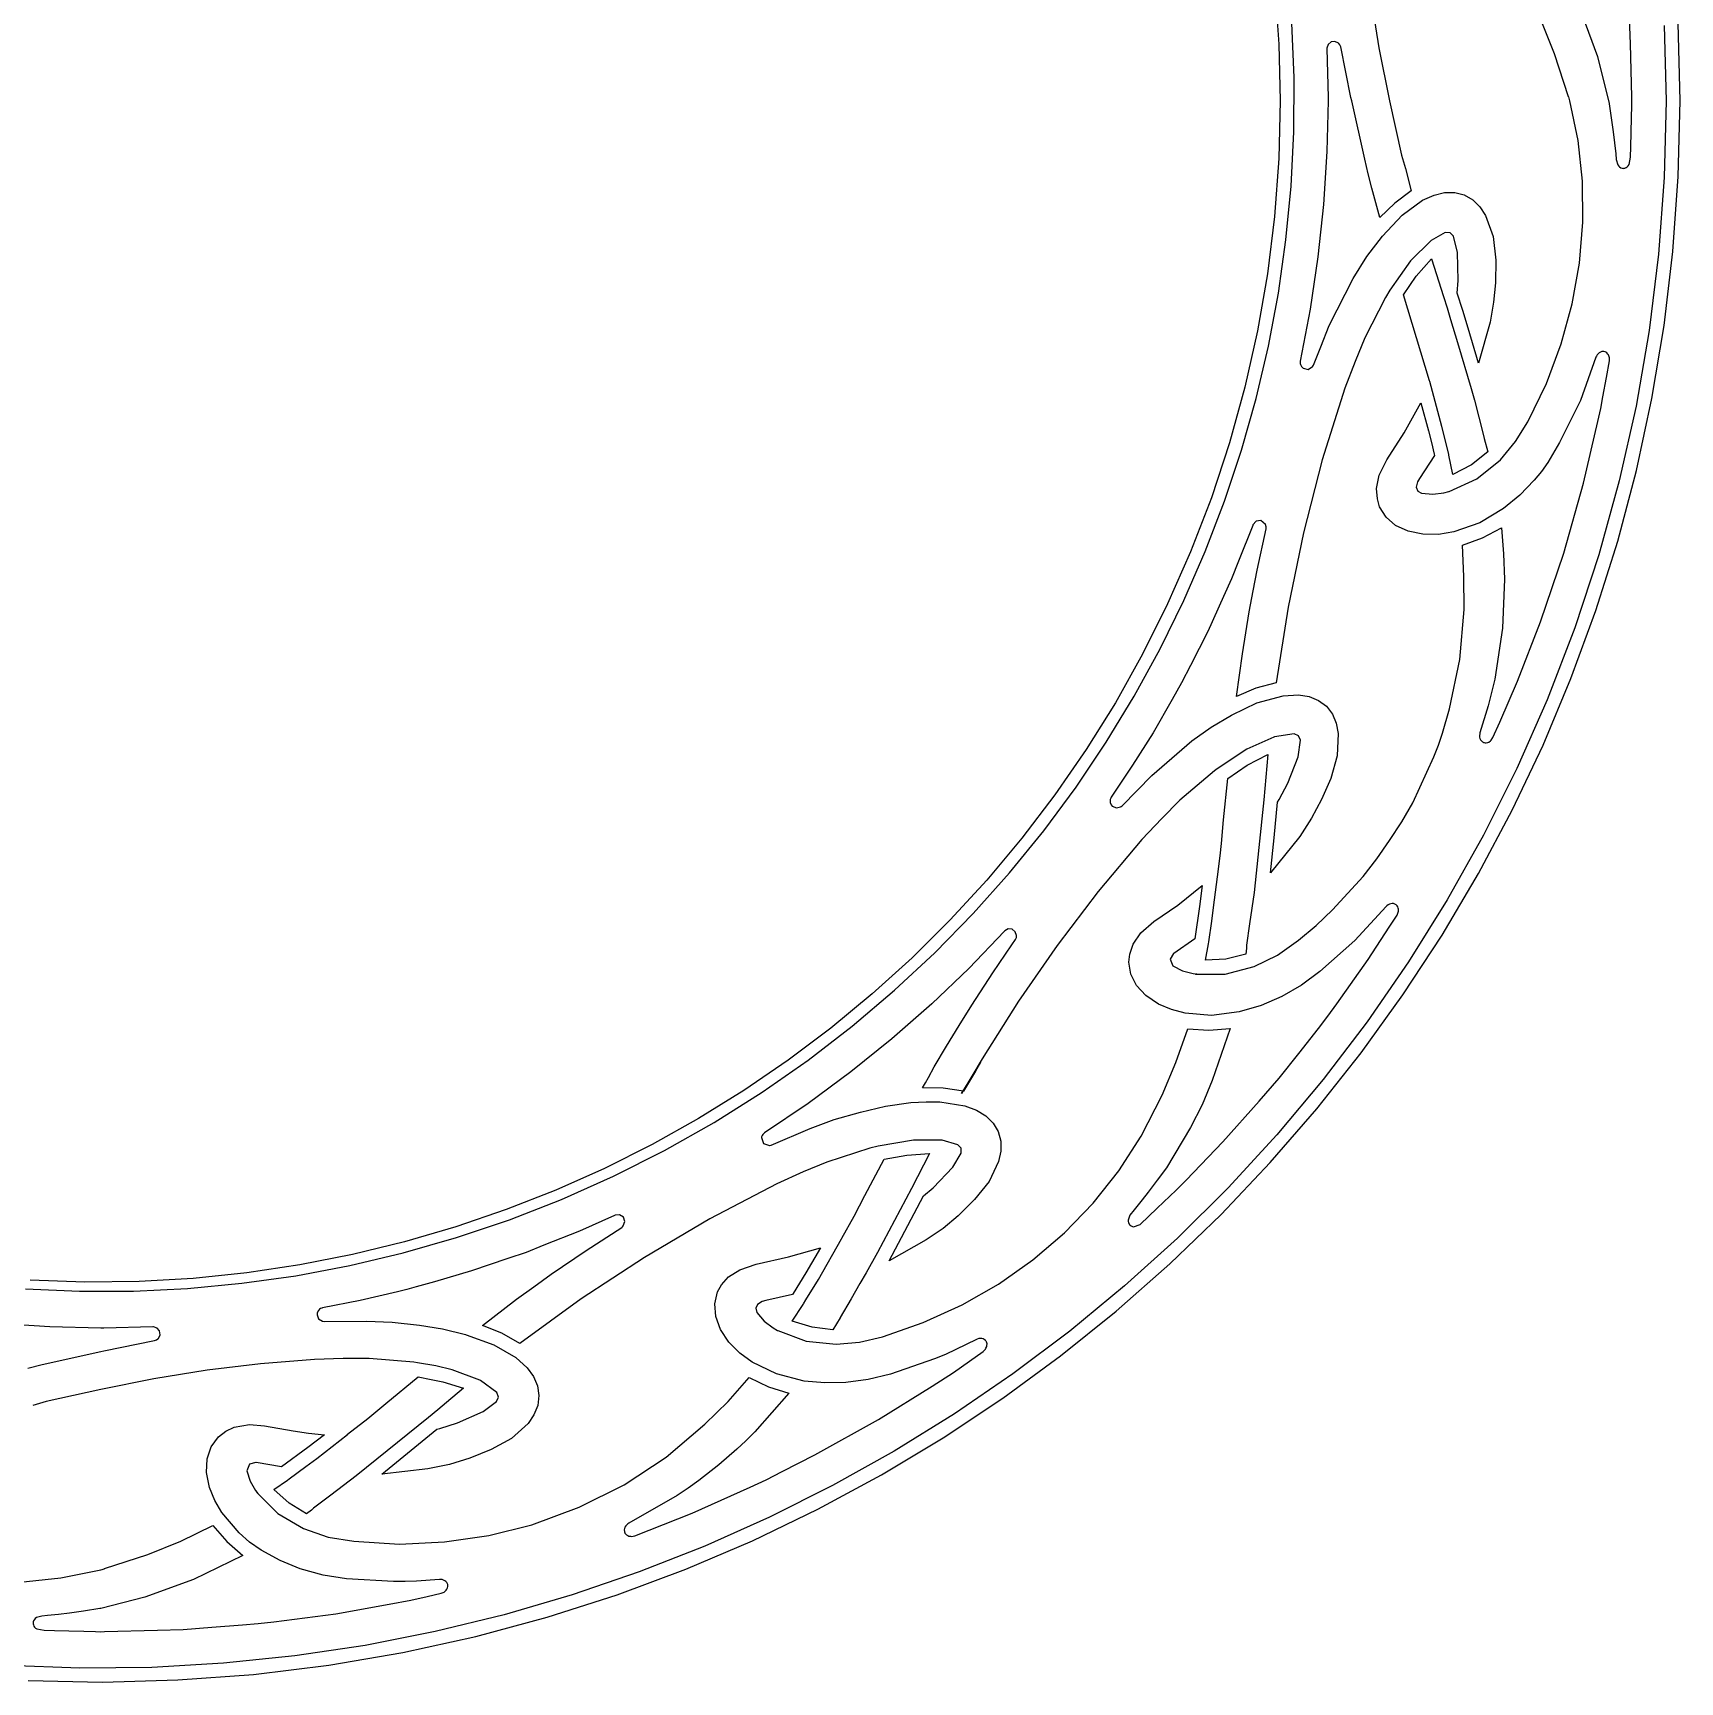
# Model space of a CAD drawing. Extents: x 0 to 238, y 0 to 238.
# Drawn here: x 113.7 to 237.5, y -0.2 to 123.9 of the extents above; entities that cross this region are included whole.
import ezdxf

# ---------------------------------------------------------------- set-up
doc = ezdxf.new("R2010")
doc.units = 0

msp = doc.modelspace()

# ---------------------------------------------------------------- linework, layer by layer
at = {"layer": 'Layer 1'}
for p, q in [((207.06744, 127.246258), (207.367102, 123.032432)), ((214.253403, 126.764184), (214.895547, 122.75402)), ((229.991609, 125.755182), (231.323804, 122.096218)), ((208.515353, 120.504732), (208.345529, 124.604642)), ((228.105714, 122.304528), (227.095844, 124.800498)), ((233.809345, 123.045406), (233.743635, 124.974446)), ((236.357929, 124.423973), (236.491719, 118.7697)), ((237.53874, 118.7697), (237.394147, 124.610374)), ((207.367102, 123.032432), (207.46796, 118.7701)), ((211.076035, 123.005915), (210.988739, 122.727706)), ((211.29936, 123.19339), (211.076035, 123.005915)), ((211.588485, 123.231175), (211.29936, 123.19339)), ((211.852488, 123.107388), (211.588485, 123.231175)), ((211.887301, 123.070855), (211.852488, 123.107388)), ((211.963275, 122.971287), (211.887301, 123.070855)), ((212.021048, 122.816138), (211.963275, 122.971287)), ((212.785754, 119.008448), (212.021048, 122.816138)), ((233.907857, 119.061646), (233.809345, 123.045406)), ((210.988739, 122.727706), (210.981015, 122.684984)), ((210.981015, 122.684984), (211.075506, 119.004184)), ((214.895547, 122.75402), (215.691911, 118.770079)), ((229.162354, 119.049788), (228.105714, 122.304528)), ((231.323804, 122.096218), (232.170622, 118.769578)), ((208.496811, 116.416516), (208.515353, 120.504732)), ((207.46796, 118.7701), (207.359945, 114.409414)), ((211.082172, 118.769175), (210.983027, 114.940105)), ((211.075506, 119.004184), (211.082172, 118.769175)), ((212.846387, 118.76918), (212.785754, 119.008448)), ((213.825469, 114.37642), (212.846387, 118.76918)), ((215.691911, 118.770079), (216.597, 114.678)), ((229.189019, 119.049839), (229.162354, 119.049788)), ((229.26383, 118.76957), (229.189019, 119.049839)), ((229.877089, 115.764538), (229.26383, 118.76957)), ((232.170622, 118.769578), (232.184169, 118.697095)), ((232.184169, 118.697095), (232.37262, 117.475075)), ((233.884896, 117.498144), (233.905633, 118.381217)), ((233.905633, 118.381217), (233.914523, 118.769577)), ((233.914523, 118.769577), (233.907857, 119.061646)), ((236.491719, 118.7697), (236.348425, 112.980556)), ((237.403765, 113.065161), (237.53874, 118.7697)), ((232.37262, 117.475075), (232.521501, 116.421875)), ((233.857701, 116.382804), (233.884896, 117.498144)), ((208.29211, 112.346167), (208.496811, 116.416516)), ((230.200476, 112.713204), (229.877089, 115.764538)), ((232.521501, 116.421875), (232.611335, 115.606112)), ((232.611335, 115.606112), (232.702335, 114.77194)), ((233.830401, 115.301024), (233.857701, 116.382804)), ((207.359945, 114.409414), (207.039106, 110.067068)), ((210.983027, 114.940105), (210.728383, 110.970499)), ((214.097937, 113.27853), (213.825469, 114.37642)), ((216.597, 114.678), (216.900894, 113.67326)), ((216.597, 114.678), (216.597, 114.678)), ((232.702335, 114.77194), (232.744871, 114.338822)), ((232.744871, 114.338822), (232.859676, 113.951653)), ((233.713161, 113.969148), (233.80998, 114.516729)), ((233.80998, 114.516729), (233.830401, 115.301024)), ((214.366384, 112.18117), (214.097937, 113.27853)), ((216.900894, 113.67326), (217.331565, 111.99745)), ((232.859676, 113.951653), (232.931206, 113.849771)), ((232.931206, 113.849771), (232.999244, 113.791309)), ((232.999244, 113.791309), (233.100505, 113.72668)), ((233.100505, 113.72668), (233.185369, 113.702158)), ((233.185369, 113.702158), (233.263776, 113.680043)), ((233.263776, 113.680043), (233.304619, 113.687979)), ((233.304619, 113.687979), (233.334035, 113.684169)), ((233.334035, 113.684169), (233.396993, 113.705886)), ((233.396993, 113.705886), (233.495505, 113.739772)), ((233.495505, 113.739772), (233.575498, 113.799372)), ((233.575498, 113.799372), (233.651577, 113.867514)), ((233.651577, 113.867514), (233.713161, 113.969148)), ((236.348425, 112.980556), (235.922316, 107.215797)), ((237.002733, 107.425534), (237.403765, 113.065161)), ((207.903459, 108.299857), (208.29211, 112.346167)), ((214.974595, 109.98151), (214.366384, 112.18117)), ((217.331565, 111.99745), (216.081596, 111.073057)), ((218.183674, 111.278517), (219.038745, 111.666188)), ((219.038745, 111.666188), (219.832468, 111.862422)), ((219.832468, 111.862422), (220.595231, 111.870722)), ((220.595231, 111.870722), (221.309013, 111.689055)), ((221.309013, 111.689055), (221.955795, 111.315386)), ((230.234832, 109.636921), (230.200476, 112.713204)), ((210.728383, 110.970499), (210.309017, 107.016632)), ((216.081596, 111.073057), (214.974595, 109.98151)), ((216.64011, 110.167292), (218.183674, 111.278517)), ((221.955795, 111.315386), (222.493267, 110.783825)), ((222.493267, 110.783825), (222.920727, 110.126977)), ((207.039106, 110.067068), (206.506965, 105.750731)), ((215.155744, 108.580507), (216.64011, 110.167292)), ((222.920727, 110.126977), (223.490605, 108.543656)), ((229.980998, 106.557044), (230.234832, 109.636921)), ((207.333067, 104.283759), (207.903459, 108.299857)), ((213.98425, 107.043016), (215.155744, 108.580507)), ((218.821936, 108.245703), (217.268375, 106.728575)), ((219.873186, 108.84486), (218.821936, 108.245703)), ((220.242187, 108.834882), (219.873186, 108.84486)), ((220.509331, 108.580136), (220.242187, 108.834882)), ((220.814296, 107.364624), (220.509331, 108.580136)), ((223.490605, 108.543656), (223.696729, 106.787746)), ((210.309017, 107.016632), (209.725582, 103.083626)), ((212.957594, 105.405257), (213.98425, 107.043016)), ((217.268375, 106.728575), (215.719726, 104.525043)), ((217.708885, 105.579932), (218.843944, 106.870634)), ((218.843944, 106.870634), (219.742717, 104.046654)), ((220.853329, 105.236886), (220.814296, 107.364624)), ((223.696729, 106.787746), (223.663709, 105.075786)), ((235.922316, 107.215797), (235.215418, 101.485621)), ((236.34149, 101.85727), (237.002733, 107.425534)), ((206.506965, 105.750731), (205.765044, 101.468069)), ((216.740914, 104.159614), (217.708885, 105.579932)), ((229.439812, 103.494926), (229.980998, 106.557044)), ((206.583141, 100.304044), (207.333067, 104.283759)), ((211.159734, 101.860217), (212.957594, 105.405257)), ((215.719726, 104.525043), (215.398055, 103.966379)), ((220.767621, 104.303276), (220.853329, 105.236886)), ((221.205579, 102.984506), (220.767621, 104.303276)), ((223.663709, 105.075786), (223.524142, 103.609486)), ((209.725582, 103.083626), (208.978727, 99.176605)), ((215.398055, 103.966379), (213.833615, 100.944609)), ((218.706804, 97.691294), (216.740914, 104.159614)), ((219.742717, 104.046654), (220.030843, 103.181215)), ((220.030843, 103.181215), (220.28543, 102.316806)), ((221.594862, 101.665526), (221.205579, 102.984506)), ((223.524142, 103.609486), (223.267653, 102.113146)), ((228.612117, 100.471922), (229.439812, 103.494926)), ((210.519886, 100.257417), (211.159734, 101.860217)), ((220.28543, 102.316806), (220.806556, 100.580016)), ((223.267653, 102.113146), (222.390468, 99.025076)), ((235.425884, 96.366819), (236.34149, 101.85727)), ((205.765044, 101.468069), (204.814865, 97.226748)), ((213.833615, 100.944609), (213.117688, 99.157019)), ((220.806556, 100.580016), (221.837176, 97.134626)), ((222.390468, 99.025076), (221.594862, 101.665526)), ((227.498753, 97.509385), (228.612117, 100.471922)), ((235.215418, 101.485621), (234.229757, 95.800225)), ((205.65589, 96.366886), (206.583141, 100.304044)), ((209.98109, 98.887857), (210.519886, 100.257417)), ((231.218816, 99.479727), (230.042396, 96.221867)), ((231.25257, 99.544116), (231.218816, 99.479727)), ((231.309497, 99.653288), (231.25257, 99.544116)), ((231.379863, 99.738493), (231.309497, 99.653288)), ((231.462715, 99.812613), (231.379863, 99.738493)), ((231.55435, 99.863509), (231.462715, 99.812613)), ((231.651697, 99.897556), (231.55435, 99.863509)), ((231.756875, 99.904894), (231.651697, 99.897556)), ((231.820045, 99.909365), (231.756875, 99.904894)), ((231.900461, 99.888017), (231.820045, 99.909365)), ((231.961621, 99.849395), (231.900461, 99.888017)), ((232.034209, 99.803712), (231.961621, 99.849395)), ((232.113674, 99.713717), (232.034209, 99.803712)), ((232.161395, 99.646447), (232.113674, 99.713717)), ((232.207846, 99.5145), (232.161395, 99.646447)), ((232.229114, 99.440588), (232.207846, 99.5145)), ((232.227316, 99.207755), (232.229114, 99.440588)), ((208.977562, 99.117033), (208.975552, 99.007596)), ((208.975552, 99.007596), (208.99375, 98.935141)), ((208.978727, 99.176605), (208.977562, 99.117033)), ((208.99375, 98.935141), (209.041897, 98.820175)), ((209.041897, 98.820175), (209.069936, 98.782558)), ((209.069936, 98.782558), (209.19522, 98.66278)), ((209.19522, 98.66278), (209.58032, 98.561325)), ((209.58032, 98.561325), (209.912098, 98.781595)), ((209.912098, 98.781595), (209.930617, 98.809899)), ((209.930617, 98.809899), (209.98109, 98.887857)), ((213.117688, 99.157019), (212.324622, 97.137349)), ((232.00278, 97.949275), (232.227316, 99.207755)), ((204.814865, 97.226748), (203.65795, 93.034435)), ((212.324622, 97.137349), (210.639072, 91.756204)), ((218.716645, 97.649604), (218.706804, 97.691294)), ((219.620602, 94.276664), (218.716645, 97.649604)), ((221.837176, 97.134626), (222.072185, 96.242759)), ((226.10056, 94.62867), (227.498753, 97.509385)), ((231.743328, 96.505385), (232.00278, 97.949275)), ((204.553523, 92.478456), (205.65589, 96.366886)), ((216.804928, 93.783221), (218.047068, 96.057111)), ((218.047068, 96.057111), (218.611893, 93.950491)), ((222.072185, 96.242759), (222.401256, 94.966689)), ((230.042396, 96.221867), (228.485576, 93.056357)), ((231.36177, 94.641682), (231.582919, 95.617484)), ((231.582919, 95.617484), (231.743328, 96.505385)), ((234.229757, 95.800225), (232.967359, 90.169808)), ((234.26176, 90.960632), (235.425884, 96.366819)), ((220.080147, 92.497504), (219.620602, 94.276664)), ((222.401256, 94.966689), (222.799533, 93.388019)), ((225.160581, 93.125866), (226.10056, 94.62867)), ((230.28809, 89.999002), (231.36177, 94.641682)), ((203.65795, 93.034435), (202.295821, 88.898797)), ((215.502478, 91.765331), (216.804928, 93.783221)), ((218.611893, 93.950491), (218.847856, 93.064576)), ((218.847856, 93.064576), (219.04943, 92.176728)), ((222.799533, 93.388019), (222.806834, 93.372437)), ((222.806834, 93.372437), (222.807046, 93.370295)), ((222.807046, 93.370295), (223.084487, 92.355525)), ((224.037, 91.7549), (225.160581, 93.125866)), ((228.485576, 93.056357), (227.591248, 91.561987)), ((203.278247, 88.644926), (204.553523, 92.478456)), ((219.070064, 92.085756), (217.953214, 90.346706)), ((219.04943, 92.176728), (219.070064, 92.085756)), ((220.154428, 92.162475), (220.080147, 92.497504)), ((220.163208, 92.11634), (220.154428, 92.162475)), ((220.4543, 90.6593), (220.163208, 92.11634)), ((223.084487, 92.355525), (221.852455, 91.378369)), ((210.639072, 91.756204), (209.231776, 86.274784)), ((214.724883, 89.614346), (214.915193, 90.607665)), ((214.915193, 90.607665), (215.502478, 91.765331)), ((221.852455, 91.378369), (220.454, 90.6593)), ((220.454, 90.6593), (220.4543, 90.6593)), ((222.252017, 90.326284), (224.037, 91.7549)), ((227.111812, 90.87393), (226.580315, 90.234477)), ((227.591248, 91.561987), (227.111812, 90.87393)), ((232.854967, 85.645159), (234.26176, 90.960632)), ((214.78547, 88.813314), (214.724883, 89.614346)), ((217.796397, 90.107306), (217.700639, 89.704268)), ((217.700639, 89.704268), (217.825685, 89.412449)), ((217.953214, 90.346706), (217.796397, 90.107306)), ((217.825685, 89.412449), (218.095214, 89.244669)), ((219.782924, 89.285168), (220.150515, 89.378152)), ((220.150515, 89.378152), (220.168295, 89.385428)), ((220.168295, 89.385428), (222.252017, 90.326284)), ((226.580315, 90.234477), (225.480564, 89.102465)), ((228.79624, 84.743452), (230.28809, 89.999002)), ((232.967359, 90.169808), (231.430249, 84.604566)), ((202.295821, 88.898797), (200.73, 84.8275)), ((201.83227, 84.872469), (203.278247, 88.644926)), ((214.950875, 88.232511), (214.78547, 88.813314)), ((215.430126, 87.446586), (214.950875, 88.232511)), ((218.095214, 89.244669), (218.941304, 89.171761)), ((218.941304, 89.171761), (219.782924, 89.285168)), ((224.263865, 88.097207), (222.491564, 87.023293)), ((225.480564, 89.102465), (224.263865, 88.097207)), ((205.405191, 86.830895), (204.343571, 84.144865)), ((205.425511, 86.861939), (205.405191, 86.830895)), ((205.661185, 87.138413), (205.425511, 86.861939)), ((206.021445, 87.18525), (205.661185, 87.138413)), ((206.377928, 86.891513), (206.021445, 87.18525)), ((206.4284, 86.731552), (206.377928, 86.891513)), ((216.150213, 86.823082), (215.430126, 87.446586)), ((217.084331, 86.385977), (216.150213, 86.823082)), ((222.491564, 87.023293), (220.535775, 86.338287)), ((205.729193, 83.470219), (206.423216, 86.569579)), ((206.423216, 86.569579), (206.426495, 86.641611)), ((206.426495, 86.641611), (206.4284, 86.731552)), ((209.231776, 86.274784), (208.080729, 80.689197)), ((218.205675, 86.159251), (217.084331, 86.385977)), ((219.377904, 86.155342), (218.205675, 86.159251)), ((220.535775, 86.338287), (219.377904, 86.155342)), ((221.172113, 85.350012), (222.691005, 85.890039)), ((222.691005, 85.890039), (224.111053, 86.653012)), ((224.111053, 86.653012), (224.27284, 84.694372)), ((231.211351, 80.42685), (232.854967, 85.645159)), ((200.7296, 84.828), (199.008201, 80.927432)), ((200.217802, 81.167256), (201.83227, 84.872469)), ((200.73, 84.8275), (200.7296, 84.828)), ((221.288388, 82.979232), (221.172113, 85.350012)), ((224.27284, 84.694372), (224.334, 82.776112)), ((227.05594, 79.565142), (228.79624, 84.743452)), ((231.430249, 84.604566), (229.620454, 79.114697)), ((204.343571, 84.144865), (203.814509, 82.801145)), ((205.441609, 81.899059), (205.729193, 83.470219)), ((203.814509, 82.801145), (203.216879, 81.486185)), ((205.134551, 80.336549), (205.441609, 81.899059)), ((221.299073, 80.504142), (221.288388, 82.979232)), ((224.334, 82.776112), (224.196126, 79.094552)), ((199.008201, 80.927432), (197.121604, 77.147633)), ((198.43705, 77.535461), (200.217802, 81.167256)), ((203.216879, 81.486185), (202.029349, 78.852805)), ((208.080729, 80.689197), (207.163932, 74.995549)), ((204.641992, 77.158359), (205.134551, 80.336549)), ((220.972955, 76.731593), (221.299073, 80.504142)), ((225.32823, 75.124482), (227.05594, 79.565142)), ((229.33676, 75.312155), (231.211351, 80.42685)), ((202.029349, 78.852805), (200.714419, 76.280055)), ((224.196126, 79.094552), (223.603152, 75.260672)), ((229.620454, 79.114697), (227.54, 73.7104)), ((197.121604, 77.147633), (195.075689, 73.49139)), ((196.492223, 73.983256), (198.43705, 77.535461)), ((204.189432, 73.960249), (204.641992, 77.158359)), ((200.714419, 76.280055), (200.057971, 74.993005)), ((220.206663, 73.023322), (220.972955, 76.731593)), ((200.057971, 74.993005), (199.346382, 73.735555)), ((205.640777, 74.581056), (204.189432, 73.960249)), ((207.163932, 74.995549), (205.640777, 74.581056)), ((223.603152, 75.260672), (223.109546, 73.263102)), ((223.99784, 72.028932), (225.32823, 75.124482)), ((227.237039, 70.307526), (229.33676, 75.312155)), ((195.075689, 73.49139), (192.876334, 69.961488)), ((194.385529, 70.516812), (196.492223, 73.983256)), ((199.346382, 73.735555), (197.907122, 71.229175)), ((203.861934, 72.591267), (205.703023, 73.491369)), ((205.703023, 73.491369), (207.682824, 74.020687)), ((207.682824, 74.020687), (208.835984, 74.07576)), ((208.835984, 74.07576), (209.64803, 73.950797)), ((209.64803, 73.950797), (210.357566, 73.666343)), ((210.357566, 73.666343), (210.94711, 73.227293)), ((210.94711, 73.227293), (211.399184, 72.63854)), ((223.109546, 73.263102), (222.489485, 71.223302)), ((227.539769, 73.7104), (225.254775, 68.536668)), ((227.54, 73.7104), (227.539769, 73.7104)), ((202.273232, 71.656115), (203.811462, 72.561069)), ((203.811462, 72.561069), (203.861934, 72.591267)), ((211.399184, 72.63854), (211.690638, 71.944038)), ((211.690638, 71.944038), (211.832931, 71.174333)), ((219.679715, 71.202662), (220.206663, 73.023322)), ((223.471214, 70.864092), (223.99784, 72.028932)), ((197.907122, 71.229175), (196.360142, 68.787445)), ((200.820142, 70.619959), (202.273232, 71.656115)), ((206.989767, 70.896147), (204.956936, 69.997239)), ((207.036641, 70.91292), (206.989767, 70.896147)), ((208.524891, 71.15457), (207.036641, 70.91292)), ((208.858758, 71.001407), (208.524891, 71.15457)), ((209.004434, 70.664206), (208.858758, 71.001407)), ((211.832931, 71.174333), (211.743976, 69.49823)), ((219.384076, 70.300664), (219.679715, 71.202662)), ((222.477951, 71.142725), (222.460597, 71.022467)), ((222.460597, 71.022467), (222.470546, 70.910095)), ((222.470546, 70.910095), (222.49393, 70.802484)), ((222.489485, 71.223302), (222.477951, 71.142725)), ((222.49393, 70.802484), (222.541651, 70.707968)), ((222.541651, 70.707968), (222.600272, 70.623343)), ((223.339583, 70.668473), (223.471214, 70.864092)), ((192.876334, 69.961488), (190.529419, 66.560712)), ((192.119176, 67.142302), (194.385529, 70.516812)), ((197.807232, 68.029159), (200.820142, 70.619959)), ((204.956936, 69.997239), (202.739597, 68.525077)), ((204.988665, 68.789375), (206.543852, 69.602979)), ((206.543852, 69.602979), (206.237, 66.1914)), ((208.831088, 69.418693), (209.004434, 70.664206)), ((211.743976, 69.49823), (211.280206, 67.788077)), ((219.033096, 69.42152), (219.384076, 70.300664)), ((222.600272, 70.623343), (222.683016, 70.557555)), ((222.683016, 70.557555), (222.737934, 70.514225)), ((222.737934, 70.514225), (222.772534, 70.50724)), ((222.772534, 70.50724), (222.80322, 70.489782)), ((222.80322, 70.489782), (222.883213, 70.484781)), ((222.883213, 70.484781), (222.969768, 70.479596)), ((222.969768, 70.479596), (223.08595, 70.508775)), ((223.08595, 70.508775), (223.165627, 70.536735)), ((223.165627, 70.536735), (223.278423, 70.619085)), ((223.278423, 70.619085), (223.339583, 70.668473)), ((224.918037, 65.419413), (227.237039, 70.307526)), ((196.360142, 68.787445), (194.762162, 66.378885)), ((202.518448, 68.357048), (199.926988, 66.162128)), ((202.739597, 68.525077), (202.518448, 68.357048)), ((203.538772, 67.800249), (204.988665, 68.789375)), ((208.050323, 67.439816), (208.831088, 69.418693)), ((217.438396, 65.96938), (219.033096, 69.42152)), ((225.254775, 68.536668), (222.750689, 63.523195)), ((189.695373, 63.865899), (192.119176, 67.142302)), ((195.578402, 65.729169), (197.807232, 68.029159)), ((203.216889, 64.678509), (203.538772, 67.800249)), ((207.397671, 66.219316), (208.050323, 67.439816)), ((211.280206, 67.788077), (210.589506, 66.22172)), ((190.529419, 66.560712), (188.040824, 63.291846)), ((194.694654, 66.22366), (194.683755, 66.14935)), ((194.683755, 66.14935), (194.684601, 66.025127)), ((194.684601, 66.025127), (194.696029, 65.979391)), ((194.738142, 66.323625), (194.694654, 66.22366)), ((194.696029, 65.979391), (194.76576, 65.820937)), ((194.762162, 66.378885), (194.738142, 66.323625)), ((194.76576, 65.820937), (194.842685, 65.716049)), ((199.926988, 66.162128), (198.580628, 64.782598)), ((206.237, 66.1914), (205.871099, 62.60267)), ((206.237, 66.1914), (206.237, 66.1914)), ((207.015371, 63.31915), (207.279268, 66.0174)), ((207.279268, 66.0174), (207.397671, 66.219316)), ((210.589506, 66.22172), (209.834957, 64.81299)), ((216.609671, 64.52647), (217.438396, 65.96938)), ((194.842685, 65.716049), (195.148308, 65.580118)), ((195.148308, 65.580118), (195.473858, 65.656926)), ((195.473858, 65.656926), (195.501897, 65.676289)), ((195.501897, 65.676289), (195.578402, 65.729169)), ((198.580628, 64.782598), (197.073008, 63.214768)), ((203.047906, 62.913949), (203.216889, 64.678509)), ((209.834957, 64.81299), (208.948354, 63.4229)), ((215.702435, 63.12358), (216.609671, 64.52647)), ((222.385599, 60.654265), (224.918037, 65.419413)), ((188.040824, 63.291846), (185.416427, 60.157678)), ((187.116327, 60.693774), (189.695373, 63.865899)), ((208.948354, 63.4229), (206.749464, 60.70233)), ((206.749464, 60.70233), (207.015371, 63.31915)), ((222.750689, 63.523195), (220.03531, 58.673675)), ((197.073008, 63.214768), (193.793294, 59.295745)), ((202.959342, 61.966214), (203.047906, 62.913949)), ((205.871099, 62.60267), (205.503296, 59.22868)), ((214.74229, 61.75016), (215.702435, 63.12358)), ((202.457261, 58.086436), (202.831098, 60.975226)), ((202.831098, 60.975226), (202.83258, 60.985885)), ((202.83258, 60.985885), (202.833319, 60.9916)), ((202.833319, 60.9916), (202.959342, 61.966214)), ((213.70533, 60.4243), (214.74229, 61.75016)), ((185.416427, 60.157678), (182.662107, 57.160991)), ((184.384248, 57.632099), (187.116327, 60.693774)), ((199.764127, 58.271049), (201.604097, 59.738479)), ((201.604097, 59.738479), (201.401148, 58.169779)), ((211.40655, 57.92588), (213.70533, 60.4243)), ((219.645574, 56.018533), (222.385599, 60.654265)), ((193.793294, 59.295745), (190.696135, 55.234209)), ((205.503296, 59.22868), (205.174643, 56.86578)), ((215.678766, 58.336486), (215.5811, 58.284746)), ((215.78373, 58.373626), (215.678766, 58.336486)), ((215.888062, 58.385479), (215.78373, 58.373626)), ((215.991124, 58.379711), (215.888062, 58.385479)), ((216.091115, 58.346276), (215.991124, 58.379711)), ((216.151228, 58.326224), (216.091115, 58.346276)), ((216.180963, 58.296277), (216.151228, 58.326224)), ((216.21737, 58.275777), (216.180963, 58.296277)), ((220.03531, 58.673675), (217.116438, 53.9918)), ((182.662107, 57.160991), (179.783743, 54.304572)), ((181.501343, 54.687048), (184.384248, 57.632099)), ((197.960767, 57.035559), (199.764127, 58.271049)), ((201.401148, 58.169779), (201.048791, 55.731459)), ((202.09876, 55.503716), (202.320022, 57.061536)), ((202.320022, 57.061536), (202.457261, 58.086436)), ((210.17468, 56.74276), (211.40655, 57.92588)), ((215.431057, 58.159479), (213.096407, 55.601719)), ((215.486821, 58.206045), (215.431057, 58.159479)), ((215.5811, 58.284746), (215.486821, 58.206045)), ((215.66693, 56.598623), (216.259057, 57.5229)), ((216.259059, 58.216759), (216.21737, 58.275777)), ((216.259057, 57.5229), (216.349845, 57.737106)), ((216.308474, 58.146553), (216.259059, 58.216759)), ((216.347626, 58.033382), (216.308474, 58.146553)), ((216.366036, 57.953042), (216.347626, 58.033382)), ((216.349845, 57.737106), (216.358416, 57.81308)), ((216.358416, 57.81308), (216.366036, 57.953042)), ((186.73116, 56.314163), (184.06236, 53.513063)), ((186.766819, 56.338793), (186.73116, 56.314163)), ((187.025434, 56.473332), (186.766819, 56.338793)), ((187.315829, 56.447759), (187.025434, 56.473332)), ((187.546951, 56.270091), (187.315829, 56.447759)), ((187.646333, 55.996037), (187.546951, 56.270091)), ((187.588878, 55.735634), (187.628451, 55.821711)), ((187.628451, 55.821711), (187.64517, 55.945671)), ((187.64517, 55.945671), (187.646333, 55.996037)), ((196.422524, 55.341177), (196.979978, 56.185151)), ((196.979978, 56.185151), (197.960767, 57.035559)), ((205.174643, 56.86578), (204.940585, 55.25489)), ((208.848, 55.6356), (210.17468, 56.74276)), ((214.09286, 54.171333), (215.66693, 56.598623)), ((216.703808, 51.518669), (219.645574, 56.018533)), ((178.469821, 51.864792), (181.501343, 54.687048)), ((185.866893, 53.163565), (187.287313, 55.292915)), ((187.287313, 55.292915), (187.559462, 55.671538)), ((187.559462, 55.671538), (187.588878, 55.735634)), ((190.696135, 55.234209), (187.786162, 51.036527)), ((196.099517, 53.981549), (196.168879, 54.580892)), ((196.168879, 54.580892), (196.422524, 55.341177)), ((199.445731, 54.620883), (199.19104, 54.194801)), ((199.466051, 54.634929), (199.445731, 54.620883)), ((201.048791, 55.731459), (199.466051, 54.634929)), ((201.84555, 54.13071), (202.073893, 55.35838)), ((202.073893, 55.35838), (202.074105, 55.358645)), ((202.074105, 55.358645), (202.098021, 55.500989)), ((202.098021, 55.500989), (202.09876, 55.503716)), ((204.89084, 54.571233), (203.389326, 54.204897)), ((204.94926, 55.042047), (204.89084, 54.571233)), ((204.940585, 55.25489), (204.94926, 55.042047)), ((207.256475, 54.511603), (208.848, 55.6356)), ((213.096407, 55.601719), (210.452787, 53.271299)), ((179.783743, 54.304572), (176.787216, 51.591205)), ((184.06236, 53.513063), (181.26203, 50.843493)), ((196.24376, 53.071303), (196.099517, 53.981549)), ((199.19104, 54.194801), (199.403302, 53.707906)), ((199.403302, 53.707906), (200.128146, 53.333623)), ((200.128146, 53.333623), (200.914412, 53.116199)), ((203.389326, 54.204897), (201.84555, 54.13071)), ((203.337127, 53.079463), (205.513764, 53.640236)), ((205.513764, 53.640236), (207.256475, 54.511603)), ((211.72404, 50.837493), (214.09286, 54.171333)), ((217.116438, 53.9918), (214.001872, 49.481262)), ((184.271663, 50.732865), (185.866893, 53.163565)), ((196.672603, 52.220039), (196.24376, 53.071303)), ((197.370473, 51.459873), (196.672603, 52.220039)), ((200.914412, 53.116199), (201.198849, 53.068135)), ((201.198849, 53.068135), (201.089424, 53.08615)), ((201.089424, 53.08615), (203.337127, 53.079463)), ((209.082619, 52.24376), (207.604911, 51.390031)), ((210.452787, 53.271299), (209.082619, 52.24376)), ((176.787216, 51.591205), (173.678403, 49.023676)), ((175.29189, 49.171503), (178.469821, 51.864792)), ((187.786162, 51.036527), (185.068008, 46.709068)), ((198.321797, 50.822919), (197.370473, 51.459873)), ((207.604911, 51.390031), (206.036063, 50.718323)), ((213.566147, 47.161121), (216.703808, 51.518669)), ((181.26203, 50.843493), (178.272974, 48.218049)), ((183.322418, 49.202205), (184.271663, 50.732865)), ((199.295942, 50.409501), (198.321797, 50.822919)), ((200.319647, 50.141353), (199.295942, 50.409501)), ((202.307337, 49.970465), (200.319647, 50.141353)), ((204.392477, 50.236849), (202.307337, 49.970465)), ((206.036063, 50.718323), (204.392477, 50.236849)), ((210.344454, 48.989958), (211.062181, 49.910284)), ((211.062181, 49.910284), (211.72404, 50.837493)), ((173.678403, 49.023676), (170.463185, 46.604771)), ((171.969758, 46.613354), (175.29189, 49.171503)), ((182.388306, 47.653185), (183.322418, 49.202205)), ((199.634029, 46.441901), (200.513822, 48.976405)), ((200.513822, 48.976405), (202.108081, 48.8641)), ((202.108081, 48.8641), (203.702272, 48.977359)), ((203.702272, 48.977359), (202.365752, 45.082819)), ((208.873974, 47.117178), (210.344454, 48.989958)), ((214.001872, 49.481262), (210.699412, 45.145756)), ((178.272974, 48.218049), (175.177007, 45.722395)), ((181.460117, 46.098555), (182.388306, 47.653185)), ((210.23844, 42.952341), (213.566147, 47.161121)), ((170.463185, 46.604771), (167.147439, 44.337274)), ((168.505634, 44.196517), (171.969758, 46.613354)), ((181.010837, 45.304063), (181.460117, 46.098555)), ((185.068008, 46.709068), (183.583717, 44.220739)), ((183.718397, 44.441084), (184.921563, 46.437102)), ((184.921563, 46.437102), (184.553122, 45.788556)), ((198.597772, 43.967245), (199.634029, 46.441901)), ((207.388044, 45.257098), (208.873974, 47.117178)), ((175.177007, 45.722395), (171.978352, 43.359791)), ((180.579969, 44.51433), (180.7899, 44.902529)), ((180.7899, 44.902529), (181.010837, 45.304063)), ((184.553122, 45.788556), (183.663979, 44.279716)), ((202.365752, 45.082819), (201.599564, 43.247789)), ((205.880114, 43.512488), (207.388044, 45.257098)), ((210.699412, 45.145756), (207.216856, 40.988972)), ((167.147439, 44.337274), (163.737046, 42.223971)), ((164.901725, 41.927165), (168.505634, 44.196517)), ((177.793219, 43.146346), (179.701186, 43.415126)), ((179.701186, 43.415126), (180.841206, 43.472951)), ((182.130336, 44.506942), (180.579969, 44.51433)), ((180.841206, 43.472951), (181.886106, 43.469248)), ((181.886106, 43.469248), (183.759626, 43.166175)), ((183.663979, 44.279716), (182.130336, 44.506942)), ((183.509984, 44.094994), (183.718397, 44.441084)), ((183.583717, 44.220739), (183.509984, 44.094994)), ((197.022122, 40.889285), (198.597772, 43.967245)), ((203.159464, 40.462018), (205.880114, 43.512488)), ((163.737046, 42.223971), (160.237885, 40.267647)), ((171.978352, 43.359791), (168.68123, 41.133493)), ((173.937105, 42.136201), (175.917966, 42.703616)), ((175.917966, 42.703616), (177.793219, 43.146346)), ((183.759626, 43.166175), (184.636704, 42.836808)), ((184.636704, 42.836808), (185.335498, 42.414816)), ((185.335498, 42.414816), (185.880138, 41.881181)), ((201.599564, 43.247789), (200.726821, 41.545929)), ((206.726533, 38.898779), (210.23844, 42.952341)), ((161.160241, 39.811468), (164.901725, 41.927165)), ((168.522618, 40.949459), (168.475956, 40.832901)), ((168.560287, 41.014164), (168.522618, 40.949459)), ((168.638694, 41.091513), (168.560287, 41.014164)), ((168.68123, 41.133493), (168.638694, 41.091513)), ((169.185956, 40.219426), (172.132782, 41.47415)), ((172.132782, 41.47415), (173.937105, 42.136201)), ((185.880138, 41.881181), (186.256416, 41.247227)), ((186.256416, 41.247227), (186.450124, 40.524278)), ((200.726821, 41.545929), (198.916261, 38.518419)), ((207.216856, 40.988972), (203.562003, 37.014605)), ((160.237885, 40.267647), (156.655834, 38.471088)), ((157.322898, 37.875061), (161.160241, 39.811468)), ((168.475956, 40.832901), (168.469394, 40.786131)), ((168.469394, 40.786131), (168.609651, 40.332635)), ((168.609651, 40.332635), (169.063003, 40.191915)), ((169.063003, 40.191915), (169.095806, 40.199188)), ((169.095806, 40.199188), (169.185956, 40.219426)), ((176.606408, 39.985272), (173.378918, 38.931402)), ((177.24423, 40.131954), (176.606408, 39.985272)), ((179.892375, 40.600549), (177.24423, 40.131954)), ((182.055, 40.5847), (179.892375, 40.600549)), ((183.233003, 40.249675), (182.055, 40.5847)), ((183.485532, 39.985009), (183.233003, 40.249675)), ((183.489596, 39.619219), (183.485532, 39.985009)), ((186.45496, 39.766773), (186.294857, 38.996893)), ((186.450124, 40.524278), (186.45496, 39.766773)), ((195.334992, 38.279984), (197.022122, 40.889285)), ((200.406004, 37.576328), (203.159464, 40.462018)), ((156.655834, 38.471088), (152.996774, 36.837079)), ((173.378918, 38.931402), (171.588888, 38.202011)), ((176.240657, 36.427738), (177.700657, 39.158628)), ((177.700657, 39.158628), (179.389674, 39.469726)), ((179.389674, 39.469726), (181.102957, 39.588969)), ((181.102957, 39.588969), (179.750037, 36.944179)), ((181.373976, 37.003769), (182.841084, 38.5487)), ((182.841084, 38.5487), (183.489596, 39.619219)), ((186.294857, 38.996893), (185.576853, 37.475258)), ((198.916261, 38.518419), (198.223928, 37.571265)), ((203.036272, 35.006886), (206.726533, 38.898779)), ((153.434181, 36.138398), (157.322898, 37.875061)), ((169.613048, 37.311465), (164.571892, 34.663545)), ((171.588888, 38.202011), (169.613048, 37.311465)), ((185.576853, 37.475258), (184.488803, 36.118084)), ((193.401559, 35.849366), (195.334992, 38.279984)), ((198.223928, 37.571265), (197.549587, 36.672916)), ((199.653253, 36.836856), (200.406004, 37.576328)), ((152.996774, 36.837079), (149.266582, 35.368405)), ((149.500449, 34.59989), (153.434181, 36.138398)), ((175.432565, 34.868928), (176.240657, 36.427738)), ((179.750037, 36.944179), (178.043177, 33.748779)), ((178.070403, 31.518865), (180.657203, 36.398945)), ((180.657203, 36.398945), (181.373976, 37.003769)), ((184.488803, 36.118084), (183.244743, 34.902318)), ((197.09237, 36.101078), (196.489343, 35.349041)), ((197.549587, 36.672916), (197.09237, 36.101078)), ((198.230713, 35.478146), (199.653253, 36.836856)), ((203.562003, 37.014605), (199.742654, 33.226346)), ((149.266582, 35.368405), (145.471139, 34.067851)), ((157.414381, 34.93725), (154.783241, 33.74469)), ((157.450788, 34.945505), (157.414381, 34.93725)), ((157.789918, 34.975221), (157.450788, 34.945505)), ((158.074626, 34.788582), (157.789918, 34.975221)), ((158.182639, 34.465742), (158.074626, 34.788582)), ((174.503744, 33.209708), (175.432565, 34.868928)), ((183.244743, 34.902318), (182.115513, 33.95631)), ((191.238709, 33.611429), (193.401559, 35.849366)), ((196.153389, 34.93788), (196.03128, 34.573091)), ((196.489343, 35.349041), (196.153389, 34.93788)), ((196.941173, 34.249476), (198.230713, 35.478146)), ((199.173506, 31.283111), (203.036272, 35.006886)), ((145.471139, 34.067851), (141.616323, 32.938204)), ((145.528061, 33.257943), (149.500449, 34.59989)), ((154.783241, 33.74469), (152.097081, 32.68387)), ((155.287348, 32.28723), (157.949378, 34.03443)), ((157.949378, 34.03443), (158.002495, 34.084189)), ((158.002495, 34.084189), (158.06757, 34.145349)), ((158.06757, 34.145349), (158.182639, 34.465742)), ((164.571892, 34.663545), (159.667255, 31.777103)), ((178.043177, 33.748779), (177.199, 32.1362)), ((182.115513, 33.95631), (180.856663, 33.105975)), ((188.863328, 31.580171), (191.238709, 33.611429)), ((196.03128, 34.573091), (196.038053, 34.483522)), ((196.038053, 34.483522), (196.063978, 34.36607)), ((196.063978, 34.36607), (196.106619, 34.288694)), ((196.106619, 34.288694), (196.146413, 34.217574)), ((196.146413, 34.217574), (196.180909, 34.194293)), ((196.180909, 34.194293), (196.199002, 34.170829)), ((196.199002, 34.170829), (196.258788, 34.141679)), ((196.258788, 34.141679), (196.352432, 34.096021)), ((196.352432, 34.096021), (196.451049, 34.081684)), ((196.451049, 34.081684), (196.941173, 34.249476)), ((141.616323, 32.938204), (137.708014, 31.982247)), ((141.523377, 32.110966), (145.528061, 33.257943)), ((152.097081, 32.68387), (150.754531, 32.151845)), ((152.642988, 30.51127), (155.287348, 32.28723)), ((170.493853, 31.811747), (172.892648, 32.503537)), ((172.892648, 32.503537), (171.805528, 30.610387)), ((172.754451, 30.118179), (174.481731, 33.173019)), ((174.481731, 33.173019), (174.503744, 33.209708)), ((180.856663, 33.105975), (178.070403, 31.518865)), ((199.742654, 33.226346), (195.766608, 29.627888)), ((133.75209, 31.202768), (129.754431, 30.60255)), ((133.442556, 30.39556), (137.492756, 31.157369)), ((137.708014, 31.982247), (133.75209, 31.202768)), ((137.492756, 31.157369), (141.523377, 32.110966)), ((149.390501, 31.678677), (146.655461, 30.751733)), ((150.754531, 32.151845), (149.390501, 31.678677)), ((159.667255, 31.777103), (154.907589, 28.657392)), ((166.831435, 30.850515), (168.056908, 31.269447)), ((168.056908, 31.269447), (170.493853, 31.811747)), ((177.199, 32.1362), (176.322661, 30.60327)), ((177.199, 32.1362), (177.199, 32.1362)), ((186.292303, 29.769591), (188.863328, 31.580171)), ((195.14408, 27.733905), (199.173506, 31.283111)), ((117.569836, 29.905321), (113.464029, 30.050004)), ((121.657425, 29.951041), (117.569836, 29.905321)), ((125.720917, 30.184379), (121.657425, 29.951041)), ((125.308861, 29.440937), (129.379138, 29.823946)), ((129.754431, 30.60255), (125.720917, 30.184379)), ((129.379138, 29.823946), (133.442556, 30.39556)), ((143.883591, 29.943511), (142.495011, 29.547401)), ((146.655461, 30.751733), (143.883591, 29.943511)), ((151.347308, 29.558006), (152.642988, 30.51127)), ((165.450216, 29.711674), (165.985043, 30.300252)), ((165.985043, 30.300252), (166.831435, 30.850515)), ((171.805528, 30.610387), (170.847712, 29.067957)), ((171.799282, 28.572169), (172.754451, 30.118179)), ((175.862904, 29.798373), (175.20041, 28.652213)), ((176.322661, 30.60327), (175.862904, 29.798373)), ((183.54252, 28.193684), (186.292303, 29.769591)), ((113.120466, 29.407622), (117.173166, 29.234367)), ((117.173166, 29.234367), (121.238084, 29.244941)), ((121.238084, 29.244941), (125.308861, 29.440937)), ((138.281771, 28.541748), (135.446943, 27.989366)), ((141.096273, 29.190416), (138.281771, 28.541748)), ((141.800245, 29.351014), (141.096273, 29.190416)), ((142.495011, 29.547401), (141.800245, 29.351014)), ((147.476258, 26.648085), (150.041468, 28.633495)), ((150.041468, 28.633495), (151.347308, 29.558006)), ((154.907589, 28.657392), (150.301348, 25.309665)), ((164.946811, 28.275442), (165.159438, 29.177797)), ((165.159438, 29.177797), (165.450216, 29.711674)), ((170.79851, 28.988088), (168.79178, 28.525504)), ((170.847712, 29.067957), (170.79851, 28.988088)), ((171.616859, 28.279279), (171.799282, 28.572169)), ((175.20041, 28.652213), (174.374967, 27.240993)), ((195.766608, 29.627888), (191.641663, 26.222924)), ((135.055947, 27.587595), (135.036268, 27.458557)), ((135.036268, 27.458557), (135.155689, 27.147449)), ((135.118485, 27.749912), (135.055947, 27.587595)), ((135.143038, 27.790651), (135.118485, 27.749912)), ((135.230121, 27.88014), (135.143038, 27.790651)), ((135.290118, 27.925694), (135.230121, 27.88014)), ((135.391063, 27.96667), (135.290118, 27.925694)), ((135.446943, 27.989366), (135.391063, 27.96667)), ((165.017902, 27.32079), (164.946811, 28.275442)), ((165.370541, 26.34981), (165.017902, 27.32079)), ((168.163252, 28.241924), (168.046919, 27.945988)), ((168.046919, 27.945988), (168.118175, 27.636095)), ((168.118175, 27.636095), (168.663721, 26.987846)), ((168.513069, 28.463813), (168.163252, 28.241924)), ((168.79178, 28.525504), (168.513069, 28.463813)), ((170.774909, 26.989), (171.591041, 28.24018)), ((171.591041, 28.24018), (171.616859, 28.279279)), ((180.630864, 26.86645), (183.54252, 28.193684)), ((190.953843, 24.365719), (195.14408, 27.733905)), ((114.940403, 26.55554), (110.970796, 26.810182)), ((118.769443, 26.456421), (114.940403, 26.55554)), ((119.004452, 26.463059), (118.769443, 26.456421)), ((122.685252, 26.55755), (119.004452, 26.463059)), ((122.728, 26.5498), (122.685252, 26.55755)), ((123.006293, 26.462636), (122.728, 26.5498)), ((123.193882, 26.239355), (123.006293, 26.462636)), ((123.231754, 25.950201), (123.193882, 26.239355)), ((135.155689, 27.147449), (135.440049, 26.9737)), ((135.440049, 26.9737), (135.473168, 26.967801)), ((135.473168, 26.967801), (135.564695, 26.952062)), ((135.564695, 26.952062), (138.767841, 26.984289)), ((138.767841, 26.984289), (140.68658, 26.907712)), ((140.68658, 26.907712), (142.732125, 26.67142)), ((142.732125, 26.67142), (144.484761, 26.398705)), ((144.484761, 26.398705), (146.206275, 25.971509)), ((148.935909, 26.078304), (147.476258, 26.648085)), ((150.301348, 25.309665), (148.935909, 26.078304)), ((166.002554, 25.398467), (165.370541, 26.34981)), ((168.663721, 26.987846), (169.338405, 26.475355)), ((169.338405, 26.475355), (169.662932, 26.283331)), ((169.662932, 26.283331), (169.680602, 26.276055)), ((169.680602, 26.276055), (171.81251, 25.483807)), ((172.272736, 26.519127), (170.774909, 26.989)), ((173.831619, 26.334338), (172.272736, 26.519127)), ((174.367773, 27.222979), (173.831619, 26.334338)), ((174.369148, 27.224726), (174.367773, 27.222979)), ((174.374967, 27.240993), (174.369148, 27.224726)), ((177.574222, 25.801885), (180.630864, 26.86645)), ((191.641663, 26.222924), (187.37562, 23.015147)), ((119.009126, 24.752816), (122.816796, 25.517576)), ((122.816796, 25.517576), (122.882929, 25.542256)), ((122.882929, 25.542256), (122.971917, 25.575276)), ((122.971917, 25.575276), (123.071487, 25.651304)), ((123.071487, 25.651304), (123.107993, 25.686142)), ((123.107993, 25.686142), (123.231754, 25.950201)), ((146.206275, 25.971509), (146.263521, 25.957886)), ((146.263521, 25.957886), (148.329535, 25.199758)), ((148.329535, 25.199758), (149.982411, 24.244546)), ((166.826358, 24.572135), (166.002554, 25.398467)), ((171.81251, 25.483807), (174.074472, 25.246715)), ((174.074472, 25.246715), (175.845883, 25.388539)), ((175.845883, 25.388539), (177.574222, 25.801885)), ((183.081554, 24.838372), (182.29558, 24.472711)), ((184.620384, 25.610593), (183.081554, 24.838372)), ((184.689057, 25.632521), (184.620384, 25.610593)), ((184.806179, 25.670401), (184.689057, 25.632521)), ((184.915272, 25.681301), (184.806179, 25.670401)), ((185.025742, 25.675718), (184.915272, 25.681301)), ((185.126264, 25.647282), (185.025742, 25.675718)), ((185.21885, 25.60284), (185.126264, 25.647282)), ((185.140971, 24.704017), (185.305616, 24.868871)), ((185.298208, 25.533797), (185.21885, 25.60284)), ((185.346248, 25.492559), (185.298208, 25.533797)), ((185.305616, 24.868871), (185.342545, 24.936644)), ((185.342545, 24.936644), (185.402644, 25.063858)), ((185.362013, 25.453169), (185.346248, 25.492559)), ((185.388042, 25.420499), (185.362013, 25.453169)), ((185.404021, 25.349791), (185.388042, 25.420499)), ((185.402644, 25.063858), (185.416084, 25.145573)), ((185.423173, 25.265935), (185.404021, 25.349791)), ((185.416084, 25.145573), (185.423173, 25.265935)), ((113.279169, 23.440633), (114.377079, 23.71318)), ((114.377079, 23.71318), (118.769779, 24.692265)), ((118.769779, 24.692265), (119.009126, 24.752816)), ((130.795867, 23.773009), (126.763929, 23.285724)), ((134.845079, 24.104794), (130.795867, 23.773009)), ((137.014769, 24.16889), (134.845079, 24.104794)), ((138.947749, 24.159339), (137.014769, 24.16889)), ((142.325379, 23.901975), (138.947749, 24.159339)), ((142.603243, 23.854706), (142.325379, 23.901975)), ((143.968333, 23.611891), (142.603243, 23.854706)), ((145.210893, 23.326435), (143.968333, 23.611891)), ((149.982411, 24.244546), (150.834521, 23.476109)), ((167.772274, 23.888967), (166.826358, 24.572135)), ((169.583364, 23.006676), (167.772274, 23.888967)), ((181.481034, 24.14911), (178.154604, 22.99454)), ((182.29558, 24.472711), (181.481034, 24.14911)), ((182.895311, 23.128468), (184.099251, 23.964545)), ((184.099251, 23.964545), (185.140971, 24.704017)), ((186.60864, 21.185003), (190.953843, 24.365719)), ((122.753741, 22.64357), (118.769779, 21.847174)), ((126.763929, 23.285724), (122.753741, 22.64357)), ((140.221431, 20.790117), (142.652471, 22.784947)), ((142.652471, 22.784947), (143.611461, 22.593984)), ((143.611461, 22.593984), (144.499441, 22.407963)), ((144.499441, 22.407963), (146.051921, 21.931411)), ((147.277203, 22.54792), (145.210893, 23.326435)), ((147.322175, 22.52705), (147.277203, 22.54792)), ((148.555105, 21.614231), (147.322175, 22.52705)), ((150.834521, 23.476109), (151.319545, 22.81707)), ((151.319545, 22.81707), (151.620153, 22.115123)), ((165.948483, 20.94603), (167.528053, 22.73108)), ((167.528053, 22.73108), (168.988511, 22.048181)), ((171.667344, 22.468645), (169.583364, 23.006676)), ((173.230811, 22.332914), (171.667344, 22.468645)), ((174.799714, 22.370265), (173.230811, 22.332914)), ((176.495713, 22.582691), (174.799714, 22.370265)), ((178.154604, 22.99454), (176.495713, 22.582691)), ((181.295531, 22.099998), (182.895311, 23.128468)), ((187.37562, 23.015147), (182.976276, 20.008249)), ((118.769779, 21.847174), (114.678639, 20.941577)), ((146.051921, 21.931411), (144.781321, 20.864871)), ((148.545583, 20.9356), (148.683291, 21.27305)), ((148.683291, 21.27305), (148.555105, 21.614231)), ((151.620153, 22.115123), (151.727402, 21.386073)), ((151.727402, 21.386073), (151.632346, 20.645729)), ((170.529213, 21.57328), (167.954683, 18.65894)), ((168.988511, 22.048181), (170.529213, 21.57328)), ((177.250894, 19.588156), (181.295531, 22.099998)), ((182.114319, 18.198207), (186.60864, 21.185003)), ((114.678639, 20.941577), (113.673949, 20.637737)), ((138.855391, 19.658797), (140.221431, 20.790117)), ((144.1183, 20.297639), (143.423007, 19.738868)), ((144.781321, 20.864871), (144.1183, 20.297639)), ((145.592973, 19.32199), (147.537252, 20.195051)), ((147.537252, 20.195051), (148.545583, 20.9356)), ((151.348824, 19.943001), (150.908894, 19.288659)), ((151.632346, 20.645729), (151.348824, 19.943001)), ((164.189773, 19.22367), (165.948483, 20.94603)), ((182.976276, 20.008249), (178.451433, 17.205923)), ((127.623173, 18.282663), (128.176989, 18.711421)), ((128.176989, 18.711421), (128.816203, 18.997692)), ((128.816203, 18.997692), (129.950158, 19.208304)), ((129.950158, 19.208304), (131.099743, 19.115223)), ((131.099743, 19.115223), (133.246253, 18.728559)), ((133.246253, 18.728559), (134.401953, 18.552407)), ((137.339621, 18.473747), (138.855391, 19.658797)), ((143.423007, 19.738868), (137.979377, 15.339528)), ((139.910096, 15.469512), (144.041866, 18.864852)), ((144.041866, 18.864852), (144.270423, 18.915562)), ((144.270423, 18.915562), (145.592973, 19.32199)), ((150.908894, 19.288659), (149.662856, 18.163789)), ((161.299971, 16.757893), (164.189773, 19.22367)), ((167.954683, 18.65894), (167.295472, 17.978672)), ((172.486631, 16.924018), (177.250894, 19.588156)), ((126.781896, 16.627425), (127.08113, 17.53429)), ((127.08113, 17.53429), (127.623173, 18.282663)), ((134.336773, 17.463541), (132.358183, 16.015281)), ((135.587373, 18.440351), (134.336773, 17.463541)), ((134.401953, 18.552407), (135.587373, 18.440351)), ((135.023291, 16.660865), (137.326501, 18.463565)), ((137.326501, 18.463565), (137.335072, 18.470177)), ((137.335072, 18.470177), (137.339621, 18.473747)), ((149.662856, 18.163789), (148.140253, 17.320986)), ((167.295472, 17.978672), (166.615204, 17.35414)), ((177.476726, 15.411782), (182.114319, 18.198207)), ((126.737149, 15.595839), (126.781896, 16.627425)), ((129.960686, 16.225939), (129.766416, 15.729793)), ((130.441711, 16.350585), (129.960686, 16.225939)), ((130.465623, 16.346327), (130.441711, 16.350585)), ((132.358183, 16.015281), (130.465623, 16.346327)), ((134.199767, 16.044137), (135.023291, 16.660865)), ((144.999786, 16.196442), (143.381596, 15.871757)), ((146.527086, 16.668049), (144.999786, 16.196442)), ((148.140253, 17.320986), (146.527086, 16.668049)), ((158.140535, 14.679023), (161.299971, 16.757893)), ((165.244614, 16.17523), (163.750964, 14.99918)), ((166.615204, 17.35414), (165.244614, 16.17523)), ((170.017711, 15.659318), (172.486631, 16.924018)), ((178.451433, 17.205923), (173.808889, 14.611862)), ((126.958563, 14.473303), (126.737149, 15.595839)), ((129.766416, 15.729793), (130.013163, 14.954143)), ((130.013163, 14.954143), (130.414623, 14.246083)), ((131.78948, 14.314525), (132.81808, 15.028866)), ((132.81808, 15.028866), (132.818822, 15.028945)), ((132.818822, 15.028945), (132.935944, 15.113569)), ((132.935944, 15.113569), (132.938377, 15.114944)), ((132.938377, 15.114944), (134.199767, 16.044137)), ((137.979377, 15.339528), (136.079, 13.8815)), ((143.381596, 15.871757), (139.910096, 15.469512)), ((163.750964, 14.99918), (162.958324, 14.415994)), ((167.600421, 14.487523), (168.806471, 15.041559)), ((168.806471, 15.041559), (170.017711, 15.659318)), ((172.70171, 12.832178), (177.476726, 15.411782)), ((127.354306, 13.493649), (126.958563, 14.473303)), ((130.414623, 14.246083), (130.581511, 14.011702)), ((130.581511, 14.011702), (130.516943, 14.10165)), ((130.516943, 14.10165), (132.099501, 12.516832)), ((132.933034, 13.28118), (131.78948, 14.314525)), ((136.0788, 13.88151), (134.77392, 12.909199)), ((136.079, 13.8815), (136.0788, 13.88151)), ((154.755818, 12.981217), (158.140535, 14.679023)), ((162.120712, 13.873651), (158.486152, 11.783831)), ((162.958324, 14.415994), (162.120712, 13.873651)), ((163.251311, 12.542633), (167.600421, 14.487523)), ((173.808889, 14.611862), (169.056443, 12.229758)), ((127.888022, 12.581793), (127.354306, 13.493649)), ((129.171212, 11.057743), (127.888022, 12.581793)), ((132.099501, 12.516832), (134.032773, 11.38608)), ((134.25184, 12.483515), (132.933034, 13.28118)), ((134.628533, 12.759077), (134.25184, 12.483515)), ((134.77392, 12.909199), (134.628533, 12.759077)), ((151.190173, 11.65863), (154.755818, 12.981217)), ((158.926431, 10.836883), (163.251311, 12.542633)), ((167.795116, 10.465845), (172.70171, 12.832178)), ((124.800359, 10.443402), (127.200819, 11.617522)), ((127.200819, 11.617522), (128.249603, 10.412875)), ((134.032773, 11.38608), (135.876668, 10.743148)), ((147.95242, 10.858624), (151.190173, 11.65863)), ((158.160778, 11.377034), (158.143108, 11.275217)), ((158.143108, 11.275217), (158.154854, 11.169801)), ((158.154854, 11.169801), (158.163211, 11.101023)), ((158.193897, 11.478535), (158.160778, 11.377034)), ((158.252624, 11.572125), (158.193897, 11.478535)), ((158.324893, 11.659978), (158.252624, 11.572125)), ((158.421288, 11.734098), (158.324893, 11.659978)), ((158.486152, 11.783831), (158.421288, 11.734098)), ((169.056443, 12.229758), (164.201894, 10.063304)), ((122.304349, 9.433532), (124.800359, 10.443402)), ((128.249603, 10.412875), (129.454199, 9.364032)), ((129.961315, 10.358826), (129.171212, 11.057743)), ((130.834586, 9.749876), (129.961315, 10.358826)), ((135.876668, 10.743148), (137.803193, 10.424059)), ((137.803193, 10.424059), (141.237873, 10.210699)), ((141.237873, 10.210699), (144.623873, 10.38722)), ((144.623873, 10.38722), (147.95242, 10.858624)), ((158.163211, 11.101023), (158.182577, 11.071235)), ((158.182577, 11.071235), (158.19189, 11.037244)), ((158.19189, 11.037244), (158.245326, 10.977131)), ((158.245326, 10.977131), (158.302781, 10.912666)), ((158.302781, 10.912666), (158.404996, 10.851988)), ((158.404996, 10.851988), (158.481074, 10.816301)), ((158.481074, 10.816301), (158.618516, 10.796328)), ((158.618516, 10.796328), (158.696079, 10.788764)), ((158.696079, 10.788764), (158.926431, 10.836883)), ((164.201894, 10.063304), (159.253043, 8.116193)), ((162.762792, 8.319235), (167.795116, 10.465845)), ((119.049549, 8.376942), (122.304349, 9.433532)), ((129.454199, 9.364032), (125.75498, 7.547662)), ((132.266354, 8.967793), (130.834586, 9.749876)), ((133.779666, 8.358286), (132.266354, 8.967793)), ((112.71304, 7.338789), (115.764357, 7.662166)), ((115.764357, 7.662166), (118.769359, 8.275416)), ((118.769359, 8.275416), (119.049656, 8.350224)), ((119.049656, 8.350224), (119.049549, 8.376942)), ((125.75498, 7.547662), (122.095999, 6.215522)), ((135.499156, 7.872598), (133.779666, 8.358286)), ((137.266296, 7.608498), (135.499156, 7.872598)), ((140.783086, 7.400548), (137.266296, 7.608498)), ((144.24443, 7.554692), (142.52603, 7.427585)), ((144.316397, 7.548819), (144.24443, 7.554692)), ((144.438506, 7.539003), (144.316397, 7.548819)), ((144.544319, 7.507603), (144.438506, 7.539003)), ((144.64431, 7.460472), (144.544319, 7.507603)), ((144.726423, 7.395713), (144.64431, 7.460472)), ((159.253043, 8.116193), (154.217688, 6.392117)), ((157.610584, 6.398797), (162.762792, 8.319235)), ((122.095999, 6.215522), (118.769359, 5.368678)), ((141.659848, 7.387427), (140.783086, 7.400548)), ((142.52603, 7.427585), (141.659848, 7.387427)), ((142.079826, 5.99055), (143.308736, 6.271798)), ((143.308736, 6.271798), (144.379456, 6.517997)), ((144.379456, 6.517997), (144.594791, 6.607622)), ((144.594791, 6.607622), (144.654786, 6.656057)), ((144.654786, 6.656057), (144.759011, 6.750943)), ((144.794988, 7.319344), (144.726423, 7.395713)), ((144.759011, 6.750943), (144.802713, 6.821335)), ((144.842074, 7.225248), (144.794988, 7.319344)), ((144.802713, 6.821335), (144.85456, 6.929742)), ((144.870751, 7.168773), (144.842074, 7.225248)), ((144.85456, 6.929742), (144.869585, 7.014736)), ((144.869585, 7.014736), (144.881755, 7.086237)), ((144.87022, 7.126341), (144.870751, 7.168773)), ((144.881755, 7.086237), (144.87022, 7.126341)), ((154.217688, 6.392117), (149.103628, 4.89477)), ((152.34434, 4.710981), (157.610584, 6.398797)), ((116.421706, 5.017724), (115.60589, 4.927978)), ((117.474856, 5.16663), (116.421706, 5.017724)), ((118.696876, 5.355109), (117.474856, 5.16663)), ((118.769359, 5.368678), (118.696876, 5.355109)), ((131.791966, 4.376748), (136.442746, 4.977683)), ((136.442746, 4.977683), (140.472316, 5.694829)), ((140.472316, 5.694829), (142.079826, 5.99055)), ((113.702016, 4.353893), (113.679901, 4.275487)), ((113.679901, 4.275487), (113.687837, 4.234615)), ((113.687837, 4.234615), (113.684027, 4.205278)), ((113.684027, 4.205278), (113.705718, 4.142295)), ((113.726569, 4.438755), (113.702016, 4.353893)), ((113.705718, 4.142295), (113.739585, 4.043782)), ((113.791116, 4.540044), (113.726569, 4.438755)), ((113.739585, 4.043782), (113.799156, 3.963761)), ((113.849629, 4.608107), (113.791116, 4.540044)), ((113.799156, 3.963761), (113.867299, 3.887736)), ((113.951511, 4.679557), (113.849629, 4.608107)), ((113.867299, 3.887736), (113.968986, 3.826073)), ((114.33868, 4.794362), (113.951511, 4.679557)), ((113.968986, 3.826073), (114.516564, 3.729333)), ((114.771772, 4.836927), (114.33868, 4.794362)), ((114.516564, 3.729333), (115.300859, 3.708912)), ((115.60589, 4.927978), (114.771772, 4.836927)), ((119.061556, 3.63143), (123.045296, 3.729943)), ((123.045296, 3.729943), (124.974366, 3.795652)), ((124.974366, 3.795652), (127.124586, 3.956276)), ((127.124586, 3.956276), (129.423786, 4.132428)), ((129.423786, 4.132428), (130.605506, 4.228268)), ((130.605506, 4.228268), (131.791966, 4.376748)), ((149.103628, 4.89477), (143.918663, 3.627843)), ((146.969907, 3.262239), (152.34434, 4.710981)), ((115.300859, 3.708912), (116.382689, 3.681559)), ((116.382689, 3.681559), (117.497959, 3.654417)), ((117.497959, 3.654417), (118.381071, 3.633654)), ((118.381071, 3.633654), (118.769408, 3.624739)), ((118.769408, 3.624739), (119.061556, 3.63143)), ((138.670593, 2.59503), (133.367216, 1.800023)), ((143.918663, 3.627843), (138.670593, 2.59503)), ((141.493132, 2.059021), (146.969907, 3.262239)), ((128.016332, 1.246515), (122.62574, 0.938198)), ((133.367216, 1.800023), (128.016332, 1.246515)), ((135.919861, 1.107776), (141.493132, 2.059021)), ((117.203239, 0.878765), (111.756629, 1.07191)), ((122.62574, 0.938198), (117.203239, 0.878765)), ((124.565592, -0.009206), (130.255941, 0.414956)), ((130.255941, 0.414956), (135.919861, 1.107776)), ((113.307545, -0.049313), (118.913796, -0.162233)), ((118.913796, -0.162233), (124.565592, -0.009206))]:
    msp.add_line(p, q, dxfattribs=at)

doc.saveas('drawing.dxf')
